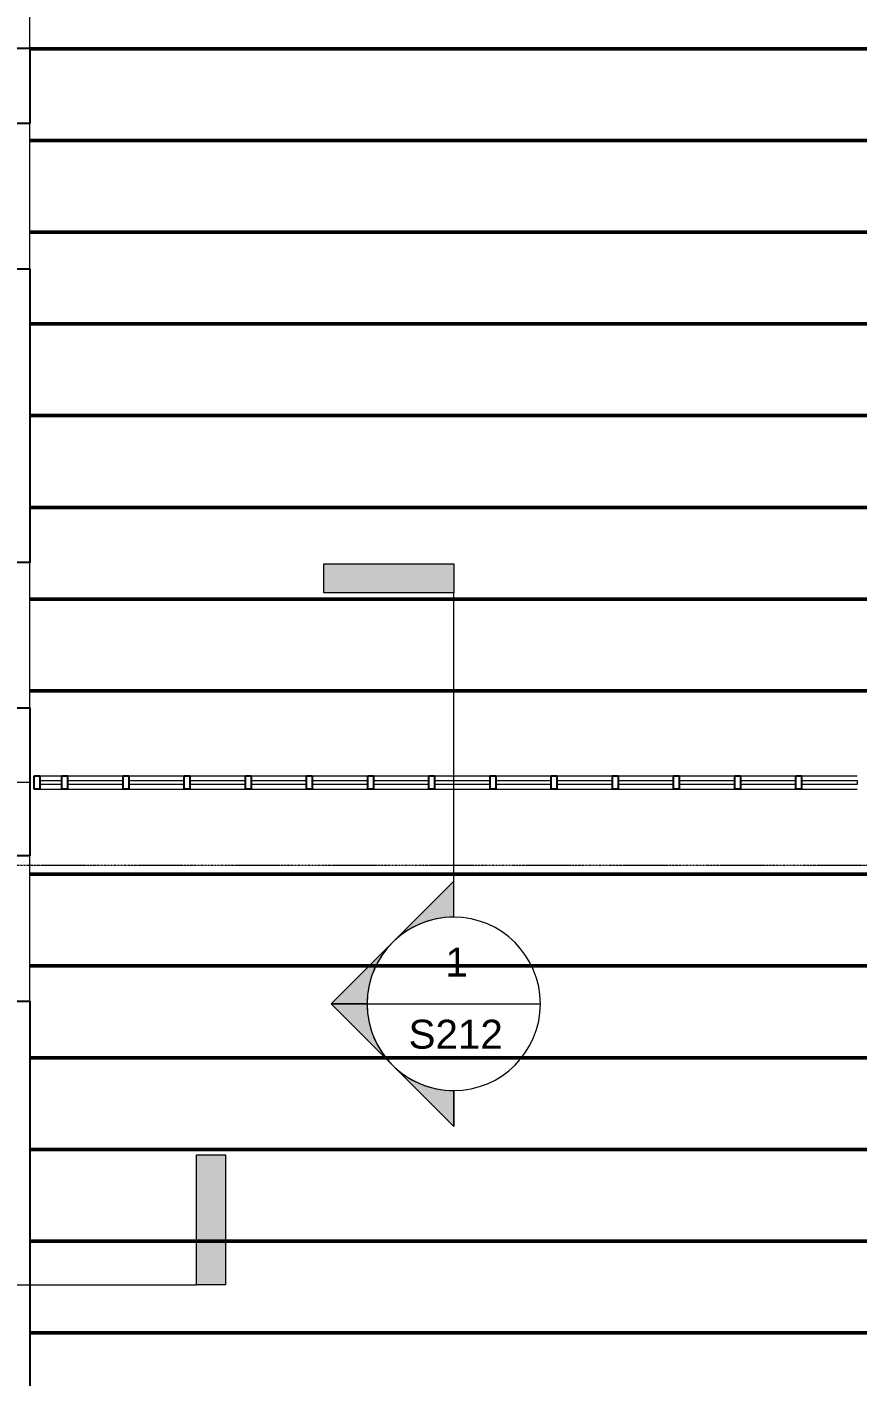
# Model space of a CAD drawing. Header units: inches. Extents: x -4036 to -1914, y 2 to 12338.
# Drawn here: x -3824.6 to -3607.4, y 10682.9 to 11035.9 of the extents above; entities that cross this region are included whole.
import ezdxf

# ---------------------------------------------------------------- set-up
doc = ezdxf.new("R2010")
doc.units = ezdxf.units.IN
doc.header["$MEASUREMENT"] = 0
doc.linetypes.add('Línea de rejilla', pattern=[0.875, 0.5, -0.125, 0.125, -0.125])
for name, color, linetype, lineweight in [('A-GLAZ-CURT', 52, 'Continuous', 9), ('A-GLAZ-CWMG', 51, 'Continuous', 9), ('A-WALL-IDEN', 211, 'Continuous', 9), ('G-ANNO-SYMB', 111, 'Continuous', 9), ('I-WALL', 2, 'Continuous', 9), ('S-BEAM', 12, 'Continuous', 9), ('S-BEAM-ANLY', 10, 'Continuous', 50), ('S-GRID', 1, 'Continuous', 9)]:
    doc.layers.add(name, color=color, linetype=linetype, lineweight=lineweight)
doc.styles.add('Arial_2', font='arial.ttf', dxfattribs={"height": 7.559055})

# ---------------------------------------------------------------- blocks, each defined once
blk = doc.blocks.new('System Panel - PlyWood-1273676-FRAMING PLAN - 2ND FLOOR')
at = {"layer": 'A-GLAZ-CURT', "lineweight": 18}
for p, q in [((-2.89, -0.5), (-2.89, 0.5)), ((-2.89, 0.5), (2.89, 0.5)), ((2.89, 0.5), (2.89, -0.5)), ((2.89, -0.5), (-2.89, -0.5))]:
    blk.add_line(p, q, dxfattribs=at)
blk = doc.blocks.new('Rectangular Mullion - 3 1_2_-735867-FRAMING PLAN - 2ND FLOOR')
at = {"layer": 'A-GLAZ-CWMG', "lineweight": 25}
for p, q in [((-1.5, 1.75), (0, 1.75)), ((-1.5, -1.75), (-1.5, 1.75)), ((0, 1.75), (0, -1.75)), ((0, -1.75), (-1.5, -1.75))]:
    blk.add_line(p, q, dxfattribs=at)
blk = doc.blocks.new('System Panel - PlyWood-764931-FRAMING PLAN - 2ND FLOOR')
at = {"layer": 'A-GLAZ-CURT', "lineweight": 18}
for p, q in [((-7.25, -0.5), (-7.25, 0.5)), ((-7.25, 0.5), (7.25, 0.5)), ((7.25, 0.5), (7.25, -0.5)), ((7.25, -0.5), (-7.25, -0.5))]:
    blk.add_line(p, q, dxfattribs=at)
blk = doc.blocks.new('Rectangular Mullion - 3 1_2_-735834-FRAMING PLAN - 2ND FLOOR')
at = {"layer": 'A-GLAZ-CWMG'}
for p, q in [((-3813.95, 10551.94), (-3799.45, 10551.94)), ((-3813.95, 10548.44), (-3799.45, 10548.44))]:
    blk.add_line(p, q, dxfattribs=at)
blk = doc.blocks.new('Rectangular Mullion - 3 1_2_-735837-FRAMING PLAN - 2ND FLOOR')
at = {"layer": 'A-GLAZ-CWMG', "lineweight": 25}
for p, q in [((0.75, 1.75), (-0.75, 1.75)), ((-0.75, 1.75), (-0.75, -1.75)), ((0.75, -1.75), (0.75, 1.75)), ((-0.75, -1.75), (0.75, -1.75))]:
    blk.add_line(p, q, dxfattribs=at)
blk = doc.blocks.new('TRUSS - 22_-892746-FRAMING PLAN - 2ND FLOOR')
at = {"layer": 'S-BEAM'}
for p, q in [((-150.75, 0), (-173.9, 0)), ((173.9, 0), (-145.25, 0))]:
    blk.add_line(p, q, dxfattribs=at)
blk = doc.blocks.new('TRUSS - 22_-1469757-FRAMING PLAN - 2ND FLOOR')
at = {"layer": 'S-BEAM'}
for p, q in [((-159.75, 0), (-182.9, 0)), ((182.9, 0), (-154.25, 0))]:
    blk.add_line(p, q, dxfattribs=at)
blk = doc.blocks.new('Rectangular Mullion - 3 1_2_-1273675-FRAMING PLAN - 2ND FLOOR')
at = {"layer": 'A-GLAZ-CWMG'}
for p, q in [((-3821.22, 10551.94), (-3815.45, 10551.94)), ((-3821.22, 10548.44), (-3815.45, 10548.44))]:
    blk.add_line(p, q, dxfattribs=at)
blk = doc.blocks.new('Vista de diseño - Extremo final de sección - Rellenado-14997-FRAMING PLAN - 2ND FLOOR')
at = {"layer": 'G-ANNO-SYMB'}
blk.add_hatch(color=256, dxfattribs=at).paths.add_polyline_path([(0, 0.3543), (0, 0), (-0.0787, 0), (-0.0787, 0.3543)], flags=0)
for p, q in [((0, 0.3543), (-0.0787, 0.3543)), ((-0.0787, 0.3543), (-0.0787, 0)), ((0, 0), (0, 0.3543)), ((-0.0787, 0), (0, 0))]:
    blk.add_line(p, q, dxfattribs=at)
blk = doc.blocks.new('Vista de diseño - Extremo inicial de sección - Rellenado-1561-FRAMING PLAN - 2ND FLOOR')
at = {"layer": 'G-ANNO-SYMB'}
h = blk.add_hatch(color=256, dxfattribs=at)
edge = h.paths.add_edge_path(flags=0)
edge.add_line((-0.2362, 0.3341), (-0.2362, 0.2362))
edge.add_arc((-0.2362, 0), 0.2362, 90, 135)
edge.add_line((-0.4033, 0.167), (-0.2362, 0.3341))
h = blk.add_hatch(color=256, dxfattribs=at)
edge = h.paths.add_edge_path(flags=0)
edge.add_line((-0.2362, 0.3341), (-0.0692, 0.167))
edge.add_arc((-0.2362, 0), 0.2362, 45, 90)
edge.add_line((-0.2362, 0.2362), (-0.2362, 0.3341))
h = blk.add_hatch(color=256, dxfattribs=at)
edge = h.paths.add_edge_path(flags=0)
edge.add_line((-0.5703, 0), (-0.4033, 0.167))
edge.add_arc((-0.2362, 0), 0.2362, 135, 180)
edge.add_line((-0.4724, 0), (-0.5703, 0))
h = blk.add_hatch(color=256, dxfattribs=at)
edge = h.paths.add_edge_path(flags=0)
edge.add_line((0.0978, 0), (0, 0))
edge.add_arc((-0.2362, 0), 0.2362, 360, 405)
edge.add_line((-0.0692, 0.167), (0.0978, 0))
for p, q in [((-0.2362, 0.3341), (-0.5703, 0)), ((-0.2362, 0.3341), (-0.4033, 0.167)), ((-0.2362, 0.3341), (0.0978, 0)), ((-0.2362, 0.2362), (-0.2362, 0.3341)), ((-0.2362, 0.3341), (-0.2362, 0.2362)), ((-0.0692, 0.167), (-0.2362, 0.3341)), ((-0.4033, 0.167), (-0.5703, 0)), ((0.0978, 0), (-0.0692, 0.167)), ((-0.5703, 0), (-0.4724, 0)), ((0, 0), (0.0978, 0)), ((-0.4724, 0), (-0.5703, 0)), ((0, 0), (0.0978, 0))]:
    blk.add_line(p, q, dxfattribs=at)
for start, end in [(360, 180), (90, 135), (45, 90), (135, 180), (360, 45), (180, 360)]:
    blk.add_arc((-0.2362, 0), 0.2362, start, end, dxfattribs=at)

msp = doc.modelspace()

# ---------------------------------------------------------------- linework, layer by layer
at = {"layer": 'A-WALL-IDEN'}
msp.add_line((-3823.71, 10838.19), (-3925.02, 10838.19), dxfattribs=at)
at = {"layer": 'G-ANNO-SYMB'}
for p, q in [((-3712.94, 10802.96), (-3712.94, 10887.82)), ((-3735.62, 10780.28), (-3690.27, 10780.28)), ((-3891.21, 10706.74), (-3780.24, 10706.74))]:
    msp.add_line(p, q, dxfattribs=at)
at = {"layer": 'I-WALL'}
for p, q in [((-3823.82, 11030.34), (-3823.82, 11068.36)), ((-3823.82, 10972.59), (-3823.82, 11010.61)), ((-3823.82, 10857.76), (-3823.82, 10895.79)), ((-3823.82, 10780.96), (-3823.82, 10818.99))]:
    msp.add_line(p, q, dxfattribs=at)
at = {"layer": 'I-WALL', "lineweight": 25}
for p, q in [((-3829.32, 11030.34), (-3823.82, 11030.34)), ((-3823.82, 11030.34), (-3823.82, 11010.61)), ((-3823.82, 11010.61), (-3829.32, 11010.61)), ((-3829.32, 10972.59), (-3823.82, 10972.59)), ((-3823.82, 10972.59), (-3823.82, 10895.79)), ((-3823.82, 10895.79), (-3829.32, 10895.79)), ((-3829.32, 10857.76), (-3823.82, 10857.76)), ((-3823.82, 10857.76), (-3823.82, 10818.99)), ((-3823.82, 10818.99), (-3829.32, 10818.99)), ((-3829.32, 10780.96), (-3823.82, 10780.96)), ((-3823.82, 10780.96), (-3823.82, 10665.2))]:
    msp.add_line(p, q, dxfattribs=at)
at = {"layer": 'S-BEAM-ANLY', "color": 7}
for p, q in [((-3823.82, 11030.19), (-3822.47, 11030.19)), ((-3822.47, 11030.19), (-3534.67, 11030.19)), ((-3823.82, 11006.19), (-3822.47, 11006.19)), ((-3822.47, 11006.19), (-3534.67, 11006.19)), ((-3823.82, 10982.19), (-3822.47, 10982.19)), ((-3822.47, 10982.19), (-3534.67, 10982.19)), ((-3823.82, 10958.19), (-3822.47, 10958.19)), ((-3822.47, 10958.19), (-3516.67, 10958.19)), ((-3823.82, 10934.19), (-3822.47, 10934.19)), ((-3822.47, 10934.19), (-3516.67, 10934.19)), ((-3823.82, 10910.19), (-3822.47, 10910.19)), ((-3822.47, 10910.19), (-3516.67, 10910.19)), ((-3823.82, 10886.19), (-3822.47, 10886.19)), ((-3822.47, 10886.19), (-3516.67, 10886.19)), ((-3823.82, 10862.19), (-3822.47, 10862.19)), ((-3822.47, 10862.19), (-3516.67, 10862.19)), ((-3823.82, 10814.19), (-3822.47, 10814.19)), ((-3822.47, 10814.19), (-3516.67, 10814.19)), ((-3823.82, 10790.19), (-3822.47, 10790.19)), ((-3822.47, 10790.19), (-3516.67, 10790.19)), ((-3823.82, 10766.19), (-3822.47, 10766.19)), ((-3822.47, 10766.19), (-3516.67, 10766.19)), ((-3823.82, 10742.19), (-3822.47, 10742.19)), ((-3822.47, 10742.19), (-3516.67, 10742.19)), ((-3823.82, 10718.19), (-3822.47, 10718.19)), ((-3822.47, 10718.19), (-3516.67, 10718.19)), ((-3823.82, 10694.19), (-3822.47, 10694.19)), ((-3822.47, 10694.19), (-3534.67, 10694.19))]:
    msp.add_line(p, q, dxfattribs=at)
at = {"layer": 'S-GRID', "linetype": 'Línea de rejilla'}
msp.add_line((-1959.43, 10816.44), (-3987.13, 10816.44), dxfattribs=at)

# ---------------------------------------------------------------- block references
at = {"layer": 'A-GLAZ-CURT'}
for name, p in [('System Panel - PlyWood-1273676-FRAMING PLAN - 2ND FLOOR', (-3818.34, 10838.19)), ('System Panel - PlyWood-764931-FRAMING PLAN - 2ND FLOOR', (-3806.7, 10838.19)), ('System Panel - PlyWood-764931-FRAMING PLAN - 2ND FLOOR', (-3790.7, 10838.19)), ('System Panel - PlyWood-764931-FRAMING PLAN - 2ND FLOOR', (-3774.7, 10838.19)), ('System Panel - PlyWood-764931-FRAMING PLAN - 2ND FLOOR', (-3758.7, 10838.19)), ('System Panel - PlyWood-764931-FRAMING PLAN - 2ND FLOOR', (-3742.7, 10838.19)), ('System Panel - PlyWood-764931-FRAMING PLAN - 2ND FLOOR', (-3726.7, 10838.19)), ('System Panel - PlyWood-764931-FRAMING PLAN - 2ND FLOOR', (-3710.7, 10838.19)), ('System Panel - PlyWood-764931-FRAMING PLAN - 2ND FLOOR', (-3694.7, 10838.19)), ('System Panel - PlyWood-764931-FRAMING PLAN - 2ND FLOOR', (-3678.7, 10838.19)), ('System Panel - PlyWood-764931-FRAMING PLAN - 2ND FLOOR', (-3662.7, 10838.19)), ('System Panel - PlyWood-764931-FRAMING PLAN - 2ND FLOOR', (-3646.7, 10838.19)), ('System Panel - PlyWood-764931-FRAMING PLAN - 2ND FLOOR', (-3630.7, 10838.19)), ('System Panel - PlyWood-764931-FRAMING PLAN - 2ND FLOOR', (-3614.7, 10838.19))]:
    msp.add_blockref(name, p, dxfattribs=at)
at = {"layer": 'A-GLAZ-CWMG', "rotation": 180}
msp.add_blockref('Rectangular Mullion - 3 1_2_-735867-FRAMING PLAN - 2ND FLOOR', (-3822.72, 10838.19), dxfattribs=at)
at = {"layer": 'A-GLAZ-CWMG'}
for name, p in [('Rectangular Mullion - 3 1_2_-1273675-FRAMING PLAN - 2ND FLOOR', (0, 288)), ('Rectangular Mullion - 3 1_2_-735834-FRAMING PLAN - 2ND FLOOR', (0, 288)), ('Rectangular Mullion - 3 1_2_-735834-FRAMING PLAN - 2ND FLOOR', (16, 288)), ('Rectangular Mullion - 3 1_2_-735834-FRAMING PLAN - 2ND FLOOR', (32, 288)), ('Rectangular Mullion - 3 1_2_-735834-FRAMING PLAN - 2ND FLOOR', (48, 288)), ('Rectangular Mullion - 3 1_2_-735834-FRAMING PLAN - 2ND FLOOR', (64, 288)), ('Rectangular Mullion - 3 1_2_-735834-FRAMING PLAN - 2ND FLOOR', (80, 288)), ('Rectangular Mullion - 3 1_2_-735834-FRAMING PLAN - 2ND FLOOR', (96, 288)), ('Rectangular Mullion - 3 1_2_-735834-FRAMING PLAN - 2ND FLOOR', (112, 288)), ('Rectangular Mullion - 3 1_2_-735834-FRAMING PLAN - 2ND FLOOR', (128, 288)), ('Rectangular Mullion - 3 1_2_-735834-FRAMING PLAN - 2ND FLOOR', (144, 288)), ('Rectangular Mullion - 3 1_2_-735834-FRAMING PLAN - 2ND FLOOR', (160, 288)), ('Rectangular Mullion - 3 1_2_-735834-FRAMING PLAN - 2ND FLOOR', (176, 288)), ('Rectangular Mullion - 3 1_2_-735834-FRAMING PLAN - 2ND FLOOR', (192, 288))]:
    msp.add_blockref(name, p, dxfattribs=at)
at = {"layer": 'A-GLAZ-CWMG', "extrusion": (0, 0, -1), "rotation": 180}
for p in [(3814.7, 10838.19), (3798.7, 10838.19), (3782.7, 10838.19), (3766.7, 10838.19), (3750.7, 10838.19), (3734.7, 10838.19), (3718.7, 10838.19), (3702.7, 10838.19), (3686.7, 10838.19), (3670.7, 10838.19), (3654.7, 10838.19), (3638.7, 10838.19), (3622.7, 10838.19)]:
    msp.add_blockref('Rectangular Mullion - 3 1_2_-735837-FRAMING PLAN - 2ND FLOOR', p, dxfattribs=at)
at = {"layer": 'G-ANNO-SYMB', "extrusion": (0, 0, -1), "xscale": 95.99999999999994, "yscale": 95.99999999999994, "zscale": 95.99999999999994, "rotation": 270.0000000000002}
msp.add_blockref('Vista de diseño - Extremo final de sección - Rellenado-14997-FRAMING PLAN - 2ND FLOOR', (3712.94, 10887.82), dxfattribs=at)
at = {"layer": 'G-ANNO-SYMB', "xscale": 95.99999999999994, "yscale": 95.99999999999994, "zscale": 95.99999999999994, "rotation": 90}
msp.add_blockref('Vista de diseño - Extremo inicial de sección - Rellenado-1561-FRAMING PLAN - 2ND FLOOR', (-3712.94, 10802.96), dxfattribs=at)
at = {"layer": 'G-ANNO-SYMB', "extrusion": (0, 0, -1), "xscale": 95.99999999999994, "yscale": 95.99999999999994, "zscale": 95.99999999999994}
msp.add_blockref('Vista de diseño - Extremo final de sección - Rellenado-14997-FRAMING PLAN - 2ND FLOOR', (3780.24, 10706.74), dxfattribs=at)
at = {"layer": 'S-BEAM'}
for name, p in [('TRUSS - 22_-892746-FRAMING PLAN - 2ND FLOOR', (-3678.57, 11030.19)), ('TRUSS - 22_-892746-FRAMING PLAN - 2ND FLOOR', (-3678.57, 11006.19)), ('TRUSS - 22_-892746-FRAMING PLAN - 2ND FLOOR', (-3678.57, 10982.19)), ('TRUSS - 22_-1469757-FRAMING PLAN - 2ND FLOOR', (-3669.57, 10958.19)), ('TRUSS - 22_-1469757-FRAMING PLAN - 2ND FLOOR', (-3669.57, 10934.19)), ('TRUSS - 22_-1469757-FRAMING PLAN - 2ND FLOOR', (-3669.57, 10910.19)), ('TRUSS - 22_-1469757-FRAMING PLAN - 2ND FLOOR', (-3669.57, 10886.19)), ('TRUSS - 22_-1469757-FRAMING PLAN - 2ND FLOOR', (-3669.57, 10862.19)), ('TRUSS - 22_-1469757-FRAMING PLAN - 2ND FLOOR', (-3669.57, 10814.19)), ('TRUSS - 22_-1469757-FRAMING PLAN - 2ND FLOOR', (-3669.57, 10790.19)), ('TRUSS - 22_-1469757-FRAMING PLAN - 2ND FLOOR', (-3669.57, 10766.19)), ('TRUSS - 22_-1469757-FRAMING PLAN - 2ND FLOOR', (-3669.57, 10742.19)), ('TRUSS - 22_-1469757-FRAMING PLAN - 2ND FLOOR', (-3669.57, 10718.19)), ('TRUSS - 22_-892746-FRAMING PLAN - 2ND FLOOR', (-3678.57, 10694.19))]:
    msp.add_blockref(name, p, dxfattribs=at)

# ---------------------------------------------------------------- texts
at = {"layer": 'G-ANNO-SYMB', "attachment_point": 1, "style": 'Arial_2'}
for s, insert, char_height, width in [('1', (-3715.13, 10794.98), 7.56, 7.272), ('S212', (-3724.76, 10776.12), 7.559, 30.603)]:
    msp.add_mtext(s, dxfattribs=dict(at, insert=insert, char_height=char_height, width=width))

doc.saveas('drawing.dxf')
